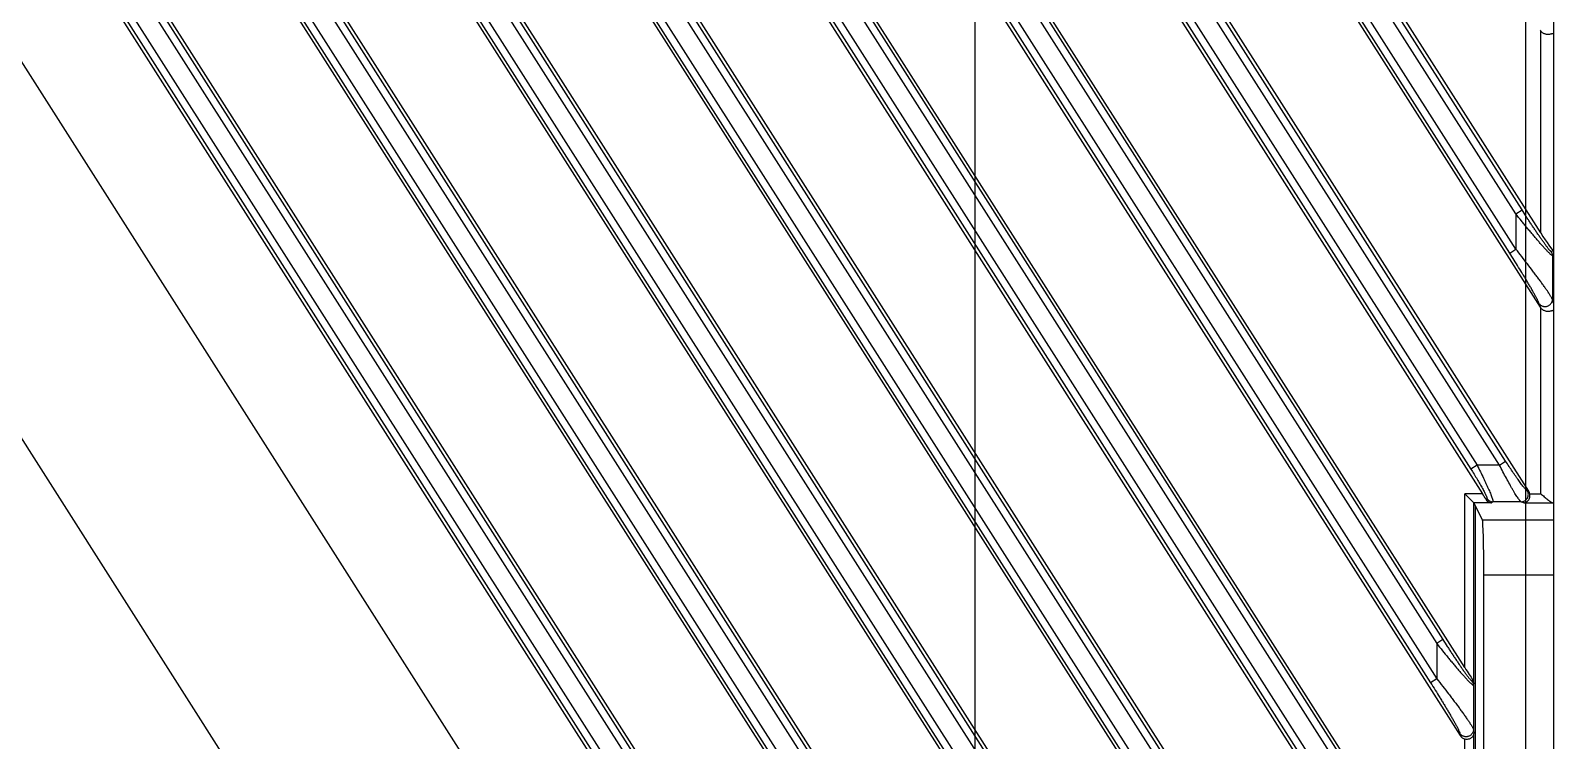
# Model space of a CAD drawing. Header units: millimetres. Extents: x 562 to 17351, y 2396 to 6995.
# Drawn here: x 15055.9 to 15138.8, y 4665.4 to 4704 of the extents above; entities that cross this region are included whole.
import ezdxf

# ---------------------------------------------------------------- set-up
doc = ezdxf.new("R2010")
doc.units = ezdxf.units.MM

# ---------------------------------------------------------------- blocks, each defined once
blk = doc.blocks.new('DTGCNV')
at = {"color": 7, "linetype": 'Continuous'}
for p, q in [((13316.618, 5010.197), (13316.618, 4672.697)), ((13136.217, 5009.497), (13315.884, 4727.477)), ((13315.918, 4731.517), (13138.825, 5009.497)), ((13145.821, 5009.497), (13315.884, 4742.552)), ((13315.918, 4746.593), (13148.429, 5009.497)), ((13155.425, 5009.497), (13315.884, 4757.628)), ((13311.784, 4768.157), (13158.034, 5009.497)), ((13165.029, 5009.497), (13311.536, 4779.528)), ((13311.784, 4783.233), (13167.638, 5009.497)), ((13174.633, 5009.497), (13311.536, 4794.603)), ((13314.903, 4732.763), (13139.328, 5008.36)), ((13314.903, 4747.839), (13148.933, 5008.36)), ((13314.903, 4762.914), (13158.537, 5008.36)), ((13168.141, 5008.36), (13310.593, 4784.754)), ((13177.745, 5008.36), (13310.593, 4799.829)), ((13314.231, 4730.419), (13137.436, 5007.932)), ((13314.567, 4730.633), (13137.772, 5008.146)), ((13314.567, 4732.549), (13138.992, 5008.146)), ((13314.231, 4745.494), (13147.04, 5007.932)), ((13314.567, 4745.708), (13147.376, 5008.146)), ((13314.567, 4747.625), (13148.596, 5008.146)), ((13314.231, 4760.57), (13156.644, 5007.932)), ((13314.567, 4760.784), (13156.98, 5008.146)), ((13314.567, 4762.7), (13158.201, 5008.146)), ((13166.248, 5007.932), (13309.921, 4782.41)), ((13166.584, 5008.146), (13310.257, 4782.624)), ((13167.805, 5008.146), (13310.257, 4784.54)), ((13175.852, 5007.932), (13309.921, 4797.485)), ((13176.188, 5008.146), (13310.257, 4797.699)), ((13177.409, 5008.146), (13310.257, 4799.615)), ((13122.275, 5005.363), (13314.224, 4704.063)), ((13129.327, 5005.237), (13315.884, 4712.401)), ((13315.918, 4716.442), (13131.855, 5005.363)), ((13311.784, 4798.308), (13179.875, 5005.363)), ((13186.951, 5005.237), (13312.75, 4807.772)), ((13315.271, 4807.911), (13189.48, 5005.363)), ((13196.556, 5005.237), (13315.884, 4817.929)), ((13315.918, 4821.969), (13199.084, 5005.363)), ((13298.047, 4708.984), (13109.906, 5004.305)), ((13314.231, 4715.344), (13130.577, 5003.622)), ((13314.567, 4715.558), (13130.913, 5003.836)), ((13314.567, 4717.474), (13132.134, 5003.836)), ((13314.903, 4717.688), (13132.47, 5004.051)), ((13188.202, 5003.622), (13312.118, 4809.113)), ((13188.538, 5003.836), (13312.454, 4809.327)), ((13313.675, 4809.327), (13189.758, 5003.836)), ((13314.011, 4809.541), (13190.094, 5004.051)), ((13314.231, 4820.871), (13197.806, 5003.622)), ((13314.567, 4821.085), (13198.142, 5003.836)), ((13314.567, 4823.001), (13199.362, 5003.836)), ((13314.903, 4823.216), (13199.698, 5004.051)), ((13315.918, 4821.969), (13315.918, 4832.958)), ((13314.567, 4823.001), (13314.903, 4823.216)), ((13314.567, 4823.001), (13314.567, 4821.085)), ((13314.231, 4820.871), (13314.567, 4821.085)), ((13316.605, 4820.983), (13316.497, 4820.951)), ((13316.618, 4820.755), (13316.559, 4820.737)), ((13316.559, 4820.737), (13316.559, 4818.346)), ((13316.618, 4818.143), (13316.559, 4818.346)), ((13315.884, 4817.929), (13315.825, 4818.132)), ((13315.918, 4807.772), (13315.918, 4817.882)), ((13312.454, 4809.327), (13312.118, 4809.113)), ((13313.675, 4809.327), (13312.454, 4809.327)), ((13313.675, 4809.327), (13314.011, 4809.541)), ((13312.75, 4807.772), (13311.784, 4807.772)), ((13312.283, 4807.273), (13311.784, 4807.772)), ((13311.784, 4798.308), (13311.784, 4807.772)), ((13312.928, 4807.477), (13312.978, 4807.515)), ((13315.271, 4807.911), (13315.186, 4807.943)), ((13315.326, 4807.772), (13315.918, 4807.772)), ((13313.239, 4807.273), (13312.283, 4807.273)), ((13312.747, 4806.346), (13312.284, 4807.272)), ((13312.284, 4797.485), (13312.284, 4807.272)), ((13312.371, 4767.796), (13312.371, 4807.099)), ((13313.314, 4807.33), (13313.239, 4807.273)), ((13314.85, 4807.33), (13313.314, 4807.33)), ((13314.998, 4807.273), (13314.85, 4807.33)), ((13314.998, 4807.273), (13316.581, 4807.273)), ((13312.747, 4806.346), (13316.618, 4806.346)), ((13312.821, 4803.35), (13316.618, 4803.35)), ((13312.821, 4771.544), (13312.821, 4803.35)), ((13310.593, 4799.829), (13310.257, 4799.615)), ((13310.257, 4799.615), (13310.257, 4797.699)), ((13310.257, 4797.699), (13309.921, 4797.485)), ((13312.193, 4797.572), (13312.214, 4797.673)), ((13312.284, 4797.485), (13312.257, 4797.358)), ((13312.257, 4797.358), (13312.257, 4794.935)), ((13311.521, 4794.721), (13311.536, 4794.603)), ((13311.784, 4783.233), (13311.784, 4794.426)), ((13312.257, 4794.935), (13312.284, 4794.723)), ((13312.284, 4782.409), (13312.284, 4794.723))]:
    blk.add_line(p, q, dxfattribs=at)
for centre, radius, start, end in [((13316.158, 4820.736), 0.402, 0.12821, 32.37179), ((13313.316, 4807.73), 0.401, 212.50107, 269.7384), ((13311.861, 4797.357), 0.396, 0.20796, 32.97411)]:
    blk.add_arc(centre, radius, start, end, dxfattribs=at)
for centre, major_axis, ratio, start_param, end_param in [((13316.217, 4833.229), (-0.117, 0.402), 0.954439, -4.415997, -4.276035), ((13315.918, 4822.083), (-0.698, 1.104), 0.046753, -4.638574, -3.259594), ((13316.217, 4818.154), (-0.117, 0.402), 0.954439, -4.415997, -4.276035), ((13312.698, 4807.772), (-0.321, 0.499), 0.073624, -2.248851, -1.618026), ((13314.93, 4807.698), (0.378, -0.144), 0.989397, 0.554281, 0.92719), ((13311.784, 4807.272), (0.5, 0), 0.052408, 0.02618, 0.05236), ((13315.918, 4807.261), (0.7, 0), 0.052408, 0, 0.329), ((13312.743, 4803.35), (0, 3), 0.026186, -1.570796, -0.05236), ((13311.784, 4798.39), (-0.499, 0.789), 0.046753, -4.638574, -3.601913), ((13311.871, 4794.824), (-0.052, 0.405), 0.97951, -4.264838, -3.490965)]:
    blk.add_ellipse(centre, major_axis=major_axis, ratio=ratio, start_param=start_param, end_param=end_param, dxfattribs=at)
for points, knots in [([(13315.918, 4832.958), (13315.934, 4832.939), (13315.968, 4832.905), (13316.026, 4832.862), (13316.089, 4832.829), (13316.154, 4832.805), (13316.219, 4832.79), (13316.282, 4832.783), (13316.342, 4832.782), (13316.397, 4832.786), (13316.439, 4832.793), (13316.471, 4832.8), (13316.498, 4832.807), (13316.523, 4832.814), (13316.546, 4832.821), (13316.561, 4832.826), (13316.574, 4832.829), (13316.586, 4832.831), (13316.596, 4832.831), (13316.605, 4832.828), (13316.611, 4832.822), (13316.616, 4832.813), (13316.618, 4832.801), (13316.618, 4832.793), (13316.618, 4832.789)], [0, 0, 0, 0, 0.09209, 0.183827, 0.274478, 0.363036, 0.448369, 0.529449, 0.605452, 0.675762, 0.739914, 0.769541, 0.797443, 0.84768, 0.869776, 0.889643, 0.907109, 0.922075, 0.934648, 0.945489, 0.956057, 0.968087, 0.982675, 1, 1, 1, 1]), ([(13316.559, 4820.737), (13316.557, 4820.737), (13316.552, 4820.737), (13316.544, 4820.74), (13316.535, 4820.744), (13316.523, 4820.751), (13316.51, 4820.76), (13316.489, 4820.776), (13316.459, 4820.801), (13316.42, 4820.837), (13316.375, 4820.88), (13316.326, 4820.929), (13316.273, 4820.984), (13316.216, 4821.043), (13316.135, 4821.131), (13316.028, 4821.249), (13315.894, 4821.4), (13315.755, 4821.56), (13315.612, 4821.727), (13315.466, 4821.899), (13315.318, 4822.077), (13315.169, 4822.257), (13315.019, 4822.441), (13314.817, 4822.689), (13314.667, 4822.876), (13314.567, 4823.001)], [0, 0, 0, 0, 0.002036, 0.004765, 0.008306, 0.012701, 0.017956, 0.024063, 0.038745, 0.05652, 0.077106, 0.100208, 0.125538, 0.152825, 0.181822, 0.244102, 0.310933, 0.381227, 0.454167, 0.529124, 0.605619, 0.683271, 0.76177, 0.840872, 1, 1, 1, 1]), ([(13316.497, 4820.951), (13316.495, 4820.951), (13316.492, 4820.951), (13316.488, 4820.953), (13316.482, 4820.955), (13316.474, 4820.96), (13316.464, 4820.969), (13316.452, 4820.98), (13316.438, 4820.993), (13316.423, 4821.009), (13316.4, 4821.034), (13316.369, 4821.07), (13316.33, 4821.118), (13316.287, 4821.173), (13316.241, 4821.233), (13316.193, 4821.297), (13316.125, 4821.39), (13316.037, 4821.512), (13315.929, 4821.665), (13315.819, 4821.824), (13315.706, 4821.989), (13315.593, 4822.158), (13315.478, 4822.33), (13315.363, 4822.504), (13315.248, 4822.681), (13315.094, 4822.917), (13314.979, 4823.096), (13314.903, 4823.216)], [0, 0, 0, 0, 0.001988, 0.003277, 0.004801, 0.008605, 0.013451, 0.019328, 0.026206, 0.034036, 0.042764, 0.062675, 0.085465, 0.110691, 0.137955, 0.166932, 0.197336, 0.261568, 0.329268, 0.399486, 0.471568, 0.545042, 0.619552, 0.694837, 0.77068, 0.84692, 1, 1, 1, 1]), ([(13315.825, 4818.132), (13315.823, 4818.138), (13315.819, 4818.15), (13315.808, 4818.179), (13315.791, 4818.22), (13315.766, 4818.275), (13315.736, 4818.337), (13315.702, 4818.404), (13315.651, 4818.503), (13315.58, 4818.634), (13315.488, 4818.799), (13315.39, 4818.972), (13315.286, 4819.151), (13315.178, 4819.334), (13315.067, 4819.521), (13314.914, 4819.775), (13314.717, 4820.096), (13314.477, 4820.483), (13314.313, 4820.742), (13314.231, 4820.871)], [0, 0, 0, 0, 0.005901, 0.012735, 0.028952, 0.048163, 0.069902, 0.093761, 0.1194, 0.174923, 0.234768, 0.297789, 0.363198, 0.430435, 0.499095, 0.568871, 0.710853, 0.85493, 1, 1, 1, 1]), ([(13316.559, 4818.346), (13316.557, 4818.351), (13316.553, 4818.363), (13316.541, 4818.388), (13316.522, 4818.426), (13316.494, 4818.475), (13316.46, 4818.532), (13316.422, 4818.594), (13316.362, 4818.687), (13316.278, 4818.812), (13316.167, 4818.972), (13316.046, 4819.143), (13315.917, 4819.322), (13315.782, 4819.506), (13315.641, 4819.696), (13315.446, 4819.956), (13315.194, 4820.286), (13314.884, 4820.685), (13314.673, 4820.952), (13314.567, 4821.085)], [0, 0, 0, 0, 0.00509, 0.010986, 0.025069, 0.041978, 0.061422, 0.083117, 0.106791, 0.15915, 0.216898, 0.278823, 0.34401, 0.411766, 0.481566, 0.552988, 0.699417, 0.848964, 1, 1, 1, 1]), ([(13316.618, 4820.985), (13316.618, 4820.984), (13316.618, 4820.982), (13316.618, 4820.98), (13316.617, 4820.979), (13316.615, 4820.979), (13316.613, 4820.979), (13316.611, 4820.98), (13316.608, 4820.981), (13316.606, 4820.982), (13316.605, 4820.983)], [0, 0, 0, 0, 0.134296, 0.239838, 0.325336, 0.408088, 0.50825, 0.637794, 0.80127, 1, 1, 1, 1]), ([(13315.825, 4818.132), (13315.836, 4818.115), (13315.862, 4818.083), (13315.908, 4818.041), (13315.96, 4818.008), (13316.018, 4817.983), (13316.079, 4817.967), (13316.142, 4817.961), (13316.206, 4817.964), (13316.268, 4817.978), (13316.328, 4818), (13316.383, 4818.031), (13316.433, 4818.07), (13316.476, 4818.117), (13316.511, 4818.168), (13316.538, 4818.225), (13316.554, 4818.284), (13316.559, 4818.325), (13316.559, 4818.346)], [0, 0, 0, 0, 0.061114, 0.122614, 0.184534, 0.246921, 0.309743, 0.372937, 0.436398, 0.5, 0.563602, 0.627063, 0.690257, 0.753079, 0.815466, 0.877386, 0.938886, 1, 1, 1, 1]), ([(13315.918, 4817.882), (13315.934, 4817.864), (13315.968, 4817.83), (13316.026, 4817.787), (13316.089, 4817.754), (13316.154, 4817.73), (13316.219, 4817.715), (13316.282, 4817.707), (13316.342, 4817.706), (13316.397, 4817.711), (13316.439, 4817.718), (13316.471, 4817.724), (13316.498, 4817.731), (13316.523, 4817.739), (13316.546, 4817.746), (13316.561, 4817.75), (13316.574, 4817.753), (13316.586, 4817.755), (13316.596, 4817.755), (13316.605, 4817.752), (13316.611, 4817.746), (13316.616, 4817.737), (13316.618, 4817.726), (13316.618, 4817.718), (13316.618, 4817.713)], [0, 0, 0, 0, 0.092092, 0.18383, 0.274482, 0.363041, 0.448376, 0.529457, 0.605459, 0.675766, 0.739913, 0.769539, 0.797439, 0.847676, 0.869774, 0.889641, 0.907107, 0.922074, 0.934647, 0.945489, 0.956057, 0.968087, 0.982675, 1, 1, 1, 1]), ([(13312.454, 4809.327), (13312.514, 4809.209), (13312.632, 4808.975), (13312.773, 4808.684), (13312.881, 4808.457), (13312.956, 4808.295), (13313.027, 4808.14), (13313.091, 4807.994), (13313.149, 4807.859), (13313.2, 4807.736), (13313.242, 4807.627), (13313.272, 4807.545), (13313.291, 4807.487), (13313.302, 4807.451), (13313.31, 4807.419), (13313.316, 4807.392), (13313.319, 4807.372), (13313.321, 4807.359), (13313.321, 4807.35), (13313.32, 4807.343), (13313.319, 4807.336), (13313.317, 4807.332), (13313.314, 4807.33)], [0, 0, 0, 0, 0.1821, 0.359386, 0.444611, 0.526614, 0.604641, 0.677893, 0.745543, 0.806749, 0.860681, 0.906559, 0.926262, 0.943705, 0.958835, 0.971609, 0.982014, 0.986337, 0.990086, 0.99328, 0.995954, 1, 1, 1, 1]), ([(13314.85, 4807.33), (13314.848, 4807.331), (13314.843, 4807.333), (13314.834, 4807.34), (13314.821, 4807.351), (13314.804, 4807.37), (13314.784, 4807.392), (13314.762, 4807.42), (13314.728, 4807.465), (13314.681, 4807.533), (13314.619, 4807.627), (13314.551, 4807.735), (13314.477, 4807.857), (13314.398, 4807.99), (13314.315, 4808.134), (13314.197, 4808.343), (13314.044, 4808.62), (13313.859, 4808.967), (13313.736, 4809.206), (13313.675, 4809.327)], [0, 0, 0, 0, 0.002908, 0.006345, 0.014866, 0.025629, 0.038626, 0.053816, 0.071144, 0.111919, 0.160312, 0.215626, 0.277142, 0.344147, 0.41595, 0.491884, 0.653614, 0.824513, 1, 1, 1, 1]), ([(13315.186, 4807.943), (13315.181, 4807.945), (13315.171, 4807.95), (13315.156, 4807.961), (13315.138, 4807.977), (13315.117, 4807.996), (13315.095, 4808.019), (13315.06, 4808.057), (13315.011, 4808.113), (13314.948, 4808.19), (13314.879, 4808.278), (13314.804, 4808.377), (13314.725, 4808.485), (13314.642, 4808.6), (13314.525, 4808.765), (13314.375, 4808.984), (13314.193, 4809.258), (13314.071, 4809.446), (13314.011, 4809.541)], [0, 0, 0, 0, 0.007283, 0.01684, 0.028705, 0.042847, 0.059201, 0.077685, 0.120655, 0.170946, 0.227725, 0.290184, 0.357567, 0.429174, 0.504361, 0.663147, 0.829654, 1, 1, 1, 1]), ([(13312.118, 4809.113), (13312.176, 4809.021), (13312.291, 4808.838), (13312.456, 4808.568), (13312.608, 4808.309), (13312.724, 4808.104), (13312.805, 4807.953), (13312.857, 4807.852), (13312.896, 4807.775), (13312.922, 4807.718), (13312.938, 4807.681), (13312.952, 4807.647), (13312.964, 4807.616), (13312.973, 4807.59), (13312.98, 4807.567), (13312.984, 4807.548), (13312.985, 4807.535), (13312.984, 4807.526), (13312.983, 4807.521), (13312.981, 4807.518), (13312.979, 4807.516), (13312.978, 4807.515)], [0, 0, 0, 0, 0.178963, 0.35385, 0.520013, 0.671843, 0.740324, 0.802617, 0.857753, 0.882337, 0.904778, 0.924974, 0.94283, 0.958273, 0.971251, 0.981752, 0.989832, 0.993022, 0.995709, 0.997985, 1, 1, 1, 1]), ([(13314.85, 4807.33), (13314.885, 4807.33), (13314.955, 4807.34), (13315.053, 4807.382), (13315.137, 4807.449), (13315.2, 4807.536), (13315.239, 4807.636), (13315.251, 4807.742), (13315.234, 4807.848), (13315.204, 4807.913), (13315.186, 4807.943)], [0, 0, 0, 0, 0.124391, 0.249104, 0.374164, 0.499476, 0.624882, 0.750199, 0.875262, 1, 1, 1, 1]), ([(13314.998, 4807.273), (13315.019, 4807.275), (13315.064, 4807.283), (13315.128, 4807.309), (13315.188, 4807.351), (13315.243, 4807.408), (13315.29, 4807.481), (13315.323, 4807.569), (13315.338, 4807.668), (13315.333, 4807.738), (13315.326, 4807.772)], [0, 0, 0, 0, 0.097849, 0.199639, 0.307763, 0.424549, 0.552098, 0.691689, 0.842452, 1, 1, 1, 1]), ([(13315.918, 4807.772), (13315.951, 4807.745), (13316.015, 4807.691), (13316.111, 4807.61), (13316.205, 4807.532), (13316.295, 4807.459), (13316.368, 4807.402), (13316.423, 4807.361), (13316.461, 4807.335), (13316.496, 4807.312), (13316.523, 4807.296), (13316.544, 4807.286), (13316.557, 4807.28), (13316.569, 4807.275), (13316.577, 4807.274), (13316.581, 4807.273)], [0, 0, 0, 0, 0.15268, 0.303625, 0.450751, 0.591571, 0.722639, 0.783067, 0.839077, 0.889751, 0.934068, 0.953529, 0.971042, 0.986537, 1, 1, 1, 1]), ([(13312.928, 4807.477), (13312.946, 4807.446), (13312.987, 4807.39), (13313.065, 4807.326), (13313.15, 4807.286), (13313.209, 4807.275), (13313.239, 4807.273)], [0, 0, 0, 0, 0.280656, 0.535957, 0.773317, 1, 1, 1, 1]), ([(13310.257, 4799.615), (13310.36, 4799.486), (13310.567, 4799.229), (13310.826, 4798.911), (13311.032, 4798.662), (13311.185, 4798.48), (13311.335, 4798.303), (13311.482, 4798.132), (13311.601, 4797.995), (13311.695, 4797.89), (13311.762, 4797.815), (13311.826, 4797.744), (13311.889, 4797.676), (13311.948, 4797.613), (13312.004, 4797.555), (13312.056, 4797.503), (13312.103, 4797.458), (13312.144, 4797.42), (13312.176, 4797.393), (13312.198, 4797.376), (13312.212, 4797.366), (13312.224, 4797.359), (13312.234, 4797.354), (13312.241, 4797.351), (13312.246, 4797.351), (13312.25, 4797.351), (13312.252, 4797.352), (13312.255, 4797.354), (13312.256, 4797.357), (13312.257, 4797.358)], [0, 0, 0, 0, 0.163599, 0.325517, 0.405208, 0.483611, 0.560291, 0.634699, 0.706102, 0.740385, 0.773533, 0.805367, 0.835691, 0.864271, 0.890851, 0.915138, 0.936821, 0.955575, 0.97109, 0.977548, 0.983108, 0.987753, 0.991491, 0.994362, 0.995508, 0.996494, 0.997369, 0.998198, 1, 1, 1, 1]), ([(13310.593, 4799.829), (13310.672, 4799.706), (13310.79, 4799.523), (13310.948, 4799.279), (13311.067, 4799.098), (13311.185, 4798.919), (13311.303, 4798.743), (13311.42, 4798.57), (13311.535, 4798.401), (13311.63, 4798.264), (13311.705, 4798.158), (13311.76, 4798.081), (13311.813, 4798.007), (13311.865, 4797.936), (13311.915, 4797.868), (13311.963, 4797.805), (13312.008, 4797.747), (13312.05, 4797.695), (13312.088, 4797.651), (13312.117, 4797.619), (13312.137, 4797.598), (13312.15, 4797.586), (13312.162, 4797.576), (13312.171, 4797.57), (13312.178, 4797.566), (13312.183, 4797.565), (13312.186, 4797.565), (13312.189, 4797.566), (13312.191, 4797.567), (13312.192, 4797.57), (13312.193, 4797.571), (13312.193, 4797.572)], [0, 0, 0, 0, 0.15694, 0.235083, 0.312792, 0.389889, 0.466133, 0.541222, 0.614757, 0.686184, 0.720877, 0.754726, 0.78758, 0.819246, 0.849499, 0.878053, 0.90457, 0.928641, 0.949798, 0.96753, 0.974953, 0.981338, 0.986644, 0.990849, 0.993984, 0.99519, 0.9962, 0.997085, 0.997946, 0.99889, 1, 1, 1, 1]), ([(13310.257, 4797.699), (13310.367, 4797.562), (13310.584, 4797.287), (13310.851, 4796.943), (13311.06, 4796.669), (13311.213, 4796.468), (13311.362, 4796.269), (13311.506, 4796.075), (13311.644, 4795.886), (13311.774, 4795.704), (13311.896, 4795.532), (13311.989, 4795.395), (13312.058, 4795.292), (13312.103, 4795.221), (13312.144, 4795.156), (13312.18, 4795.097), (13312.209, 4795.045), (13312.23, 4795.006), (13312.242, 4794.979), (13312.249, 4794.962), (13312.254, 4794.948), (13312.256, 4794.939), (13312.257, 4794.935)], [0, 0, 0, 0, 0.154445, 0.30727, 0.382534, 0.456692, 0.529432, 0.600377, 0.669045, 0.734822, 0.796897, 0.854183, 0.880595, 0.905226, 0.927827, 0.94811, 0.965769, 0.980485, 0.986646, 0.991965, 0.996419, 1, 1, 1, 1]), ([(13312.284, 4797.485), (13312.283, 4797.501), (13312.28, 4797.534), (13312.266, 4797.582), (13312.245, 4797.629), (13312.225, 4797.658), (13312.214, 4797.673)], [0, 0, 0, 0, 0.23991, 0.484403, 0.736695, 1, 1, 1, 1]), ([(13309.921, 4797.485), (13310.006, 4797.352), (13310.174, 4797.087), (13310.38, 4796.754), (13310.543, 4796.49), (13310.662, 4796.293), (13310.779, 4796.099), (13310.892, 4795.908), (13311.002, 4795.72), (13311.108, 4795.538), (13311.207, 4795.362), (13311.285, 4795.221), (13311.343, 4795.114), (13311.382, 4795.039), (13311.418, 4794.968), (13311.45, 4794.903), (13311.477, 4794.845), (13311.495, 4794.801), (13311.507, 4794.771), (13311.513, 4794.752), (13311.518, 4794.735), (13311.52, 4794.725), (13311.521, 4794.721)], [0, 0, 0, 0, 0.147854, 0.294636, 0.367264, 0.439153, 0.510088, 0.579799, 0.647935, 0.714028, 0.777425, 0.83718, 0.86528, 0.891898, 0.916748, 0.939475, 0.959663, 0.976821, 0.984101, 0.990427, 0.995741, 1, 1, 1, 1]), ([(13312.257, 4794.935), (13312.257, 4794.914), (13312.253, 4794.872), (13312.237, 4794.811), (13312.212, 4794.753), (13312.177, 4794.699), (13312.135, 4794.652), (13312.085, 4794.612), (13312.029, 4794.58), (13311.969, 4794.558), (13311.906, 4794.545), (13311.842, 4794.541), (13311.778, 4794.548), (13311.716, 4794.565), (13311.658, 4794.592), (13311.605, 4794.627), (13311.558, 4794.67), (13311.532, 4794.703), (13311.521, 4794.721)], [0, 0, 0, 0, 0.061771, 0.123674, 0.185724, 0.247974, 0.310429, 0.373081, 0.435901, 0.498841, 0.561846, 0.62485, 0.687789, 0.750605, 0.813254, 0.8757, 0.937956, 1, 1, 1, 1]), ([(13311.784, 4794.426), (13311.818, 4794.418), (13311.888, 4794.41), (13311.988, 4794.421), (13312.077, 4794.449), (13312.151, 4794.491), (13312.209, 4794.542), (13312.25, 4794.599), (13312.276, 4794.66), (13312.283, 4794.702), (13312.284, 4794.723)], [0, 0, 0, 0, 0.160899, 0.314742, 0.456494, 0.584742, 0.700638, 0.806545, 0.905309, 1, 1, 1, 1])]:
    blk.add_open_spline(points, degree=3, knots=knots, dxfattribs=at)
blk = doc.blocks.new('*U61')
blk.add_blockref('DTGCNV', (-13016.618, -4845.197))
blk = doc.blocks.new('*U62')
at = {"color": 0, "linetype": 'ByBlock', "lineweight": -2, "transparency": 16777216}
blk.add_blockref('*U61', (2400, 675), dxfattribs=at)
blk = doc.blocks.new('dfx')
at = {"color": 114, "linetype": 'Continuous', "lineweight": -3, "true_color": 0x139b48}
for p, q in [((13722.982, 8188.727), (13722.982, 8861.227)), ((13692.982, 8283.727), (13692.982, 8771.227))]:
    blk.add_line(p, q, dxfattribs=at)
blk = doc.blocks.new('*U142')
blk.add_blockref('dfx', (-13416.982, -8530.477))
blk = doc.blocks.new('*U143')
at = {"color": 0, "linetype": 'ByBlock', "lineweight": -2, "transparency": 16777216}
blk.add_blockref('*U142', (2400, 675), dxfattribs=at)

msp = doc.modelspace()

# ---------------------------------------------------------------- block references
for name, p in [('*U62', (12438.816, 4041.217)), ('*U143', (12431.316, 4211.467))]:
    msp.add_blockref(name, p)

doc.saveas('drawing.dxf')
